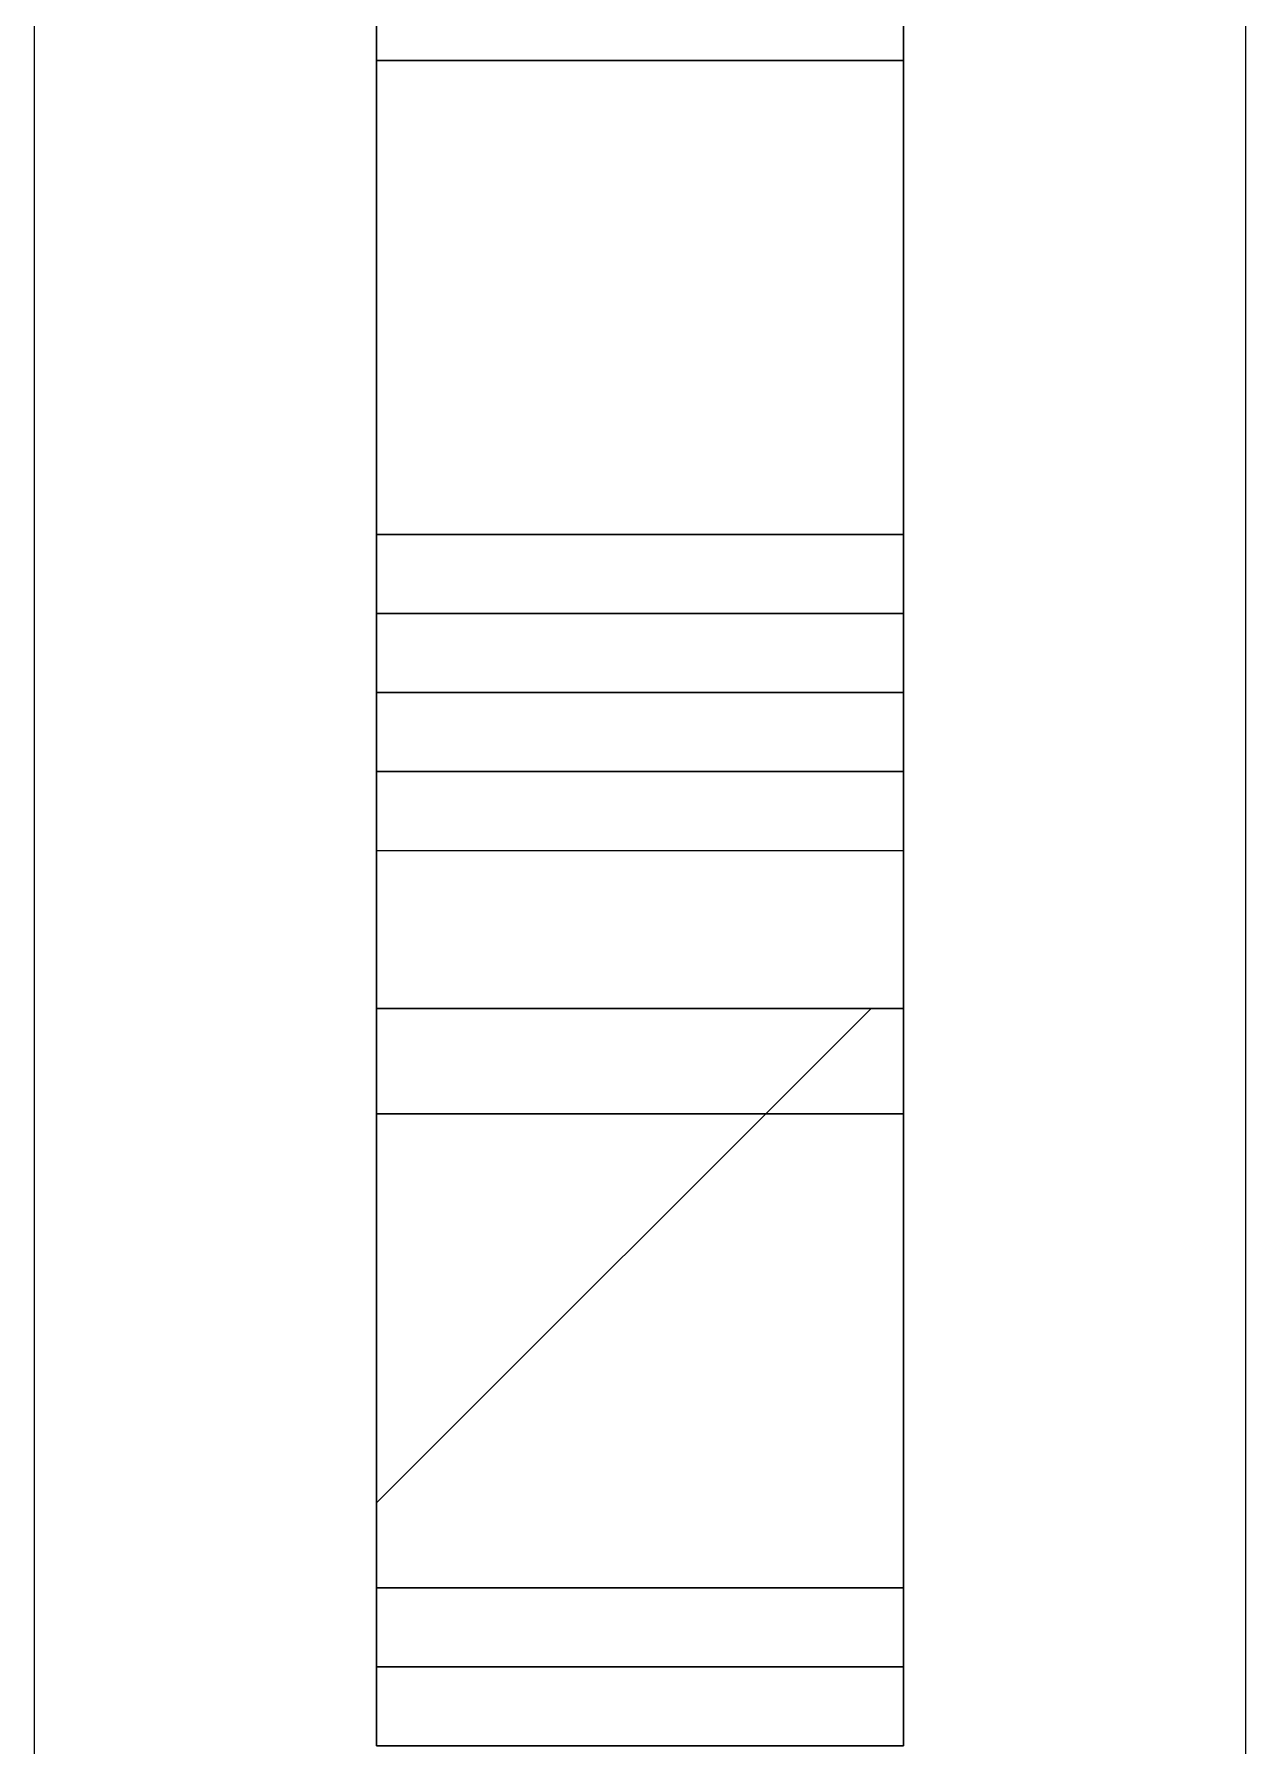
# Model space of a CAD drawing. Header units: inches. Extents: x 22 to 382261, y 22 to 371281.
# Drawn here: x 106708.8 to 106938.8, y 250725.5 to 251050.5 of the extents above; entities that cross this region are included whole.
import ezdxf

# ---------------------------------------------------------------- set-up
doc = ezdxf.new("R2010")
doc.units = ezdxf.units.IN
doc.header["$MEASUREMENT"] = 0
doc.layers.add('A-GLAZ-CURT', color=52, linetype='Continuous', lineweight=9)
doc.layers.add('A-WALL', color=113, linetype='Continuous', lineweight=9)
pattern_1 = [(315, (-2928.2, -27113.8), (440.033, 440.033), []), (315, (-2261.44, -27113.8), (440.033, 440.033), [])]

# ---------------------------------------------------------------- blocks, each defined once
blk = doc.blocks.new('s-wall - s-wall-V116-01-Ground floor DIMENSION PLAN')
at = {"layer": 'A-GLAZ-CURT'}
for p, q in [((-100, 50), (-85, 50)), ((-85, 50), (-100, 50)), ((-100, -50), (-100, 50)), ((-100, 50), (-100, -50)), ((-85, 50), (-70, 50)), ((-70, 50), (-85, 50)), ((-85, 50), (-70, 50)), ((-70, 50), (-85, 50)), ((-85, -50), (-85, 50)), ((-85, 50), (-85, -50)), ((-85, 50), (-70, 50)), ((-70, 50), (-85, 50)), ((-85, -50), (-85, 50)), ((-85, 50), (-85, -50)), ((-70, 50), (20, 50)), ((20, 50), (-70, 50)), ((-70, 50), (20, 50)), ((20, 50), (-70, 50)), ((-70, 50), (20, 50)), ((20, 50), (-70, 50)), ((20, 50), (-70, 50)), ((-70, 50), (20, 50)), ((-70, 50), (20, 50)), ((20, 50), (-70, 50)), ((-70, -50), (-70, 50)), ((-70, 50), (-70, -50)), ((-70, 50), (-70, -50)), ((-70, 50), (-70, -50)), ((20, 50), (40, 50)), ((40, 50), (20, 50)), ((20, 50), (40, 50)), ((40, 50), (20, 50)), ((20, 50), (40, 50)), ((40, 50), (20, 50)), ((20, -50), (20, 50)), ((20, -50), (20, 50)), ((20, 50), (20, -50)), ((20, 50), (20, -50)), ((40, 50), (70, 50)), ((70, 50), (40, 50)), ((40, 50), (70, 50)), ((70, 50), (40, 50)), ((40, 50), (70, 50)), ((70, 50), (40, 50)), ((40, 50), (70, 50)), ((70, 50), (40, 50)), ((40, -50), (40, 50)), ((40, 50), (40, -50)), ((70, 50), (85, 50)), ((85, 50), (70, 50)), ((70, 50), (85, 50)), ((85, 50), (70, 50)), ((70, 50), (85, 50)), ((85, 50), (70, 50)), ((70, 50), (70, -50)), ((70, 50), (70, -50)), ((85, 50), (100, 50)), ((100, 50), (85, 50)), ((85, 50), (85, -50)), ((85, 50), (85, -50)), ((85, 50), (85, -50)), ((85, 50), (85, -50)), ((100, 50), (100, -50)), ((100, 50), (100, -50)), ((-100, -50), (-85, -50)), ((-85, -50), (-100, -50)), ((-85, -50), (-70, -50)), ((-70, -50), (-85, -50)), ((-85, -50), (-70, -50)), ((-70, -50), (-85, -50)), ((-85, -50), (-70, -50)), ((-70, -50), (-85, -50)), ((-70, -50), (20, -50)), ((20, -50), (-70, -50)), ((-70, -50), (20, -50)), ((20, -50), (-70, -50)), ((-70, -50), (20, -50)), ((20, -50), (-70, -50)), ((20, -50), (-70, -50)), ((-70, -50), (20, -50)), ((-70, -50), (20, -50)), ((20, -50), (-70, -50)), ((20, -50), (40, -50)), ((40, -50), (20, -50)), ((20, -50), (40, -50)), ((40, -50), (20, -50)), ((20, -50), (40, -50)), ((40, -50), (20, -50)), ((40, -50), (70, -50)), ((70, -50), (40, -50)), ((40, -50), (70, -50)), ((70, -50), (40, -50)), ((40, -50), (70, -50)), ((70, -50), (40, -50)), ((40, -50), (70, -50)), ((70, -50), (40, -50)), ((70, -50), (85, -50)), ((85, -50), (70, -50)), ((70, -50), (85, -50)), ((85, -50), (70, -50)), ((70, -50), (85, -50)), ((85, -50), (70, -50)), ((85, -50), (100, -50)), ((100, -50), (85, -50))]:
    blk.add_line(p, q, dxfattribs=at)
blk = doc.blocks.new('s-wall - s-wall-V117-01-Ground floor DIMENSION PLAN')
at = {"layer": 'A-GLAZ-CURT'}
for p, q in [((-100, 50), (-85, 50)), ((-85, 50), (-100, 50)), ((-100, -50), (-100, 50)), ((-100, 50), (-100, -50)), ((-85, 50), (-70, 50)), ((-70, 50), (-85, 50)), ((-85, 50), (-70, 50)), ((-70, 50), (-85, 50)), ((-85, -50), (-85, 50)), ((-85, 50), (-85, -50)), ((-85, 50), (-70, 50)), ((-70, 50), (-85, 50)), ((-85, -50), (-85, 50)), ((-85, 50), (-85, -50)), ((-70, 50), (20, 50)), ((20, 50), (-70, 50)), ((-70, 50), (20, 50)), ((20, 50), (-70, 50)), ((-70, 50), (20, 50)), ((20, 50), (-70, 50)), ((20, 50), (-70, 50)), ((-70, 50), (20, 50)), ((-70, 50), (20, 50)), ((20, 50), (-70, 50)), ((-70, -50), (-70, 50)), ((-70, 50), (-70, -50)), ((-70, 50), (-70, -50)), ((-70, 50), (-70, -50)), ((20, 50), (40, 50)), ((40, 50), (20, 50)), ((20, 50), (40, 50)), ((40, 50), (20, 50)), ((20, 50), (40, 50)), ((40, 50), (20, 50)), ((20, -50), (20, 50)), ((20, -50), (20, 50)), ((20, 50), (20, -50)), ((20, 50), (20, -50)), ((40, 50), (70, 50)), ((70, 50), (40, 50)), ((40, 50), (70, 50)), ((70, 50), (40, 50)), ((40, 50), (70, 50)), ((70, 50), (40, 50)), ((40, 50), (70, 50)), ((70, 50), (40, 50)), ((40, -50), (40, 50)), ((40, 50), (40, -50)), ((70, 50), (85, 50)), ((85, 50), (70, 50)), ((70, 50), (85, 50)), ((85, 50), (70, 50)), ((70, 50), (85, 50)), ((85, 50), (70, 50)), ((70, 50), (70, -50)), ((70, 50), (70, -50)), ((85, 50), (100, 50)), ((100, 50), (85, 50)), ((85, 50), (85, -50)), ((85, 50), (85, -50)), ((85, 50), (85, -50)), ((85, 50), (85, -50)), ((100, 50), (100, -50)), ((100, 50), (100, -50)), ((-100, -50), (-85, -50)), ((-85, -50), (-100, -50)), ((-85, -50), (-70, -50)), ((-70, -50), (-85, -50)), ((-85, -50), (-70, -50)), ((-70, -50), (-85, -50)), ((-85, -50), (-70, -50)), ((-70, -50), (-85, -50)), ((-70, -50), (20, -50)), ((20, -50), (-70, -50)), ((-70, -50), (20, -50)), ((20, -50), (-70, -50)), ((-70, -50), (20, -50)), ((20, -50), (-70, -50)), ((20, -50), (-70, -50)), ((-70, -50), (20, -50)), ((-70, -50), (20, -50)), ((20, -50), (-70, -50)), ((20, -50), (40, -50)), ((40, -50), (20, -50)), ((20, -50), (40, -50)), ((40, -50), (20, -50)), ((20, -50), (40, -50)), ((40, -50), (20, -50)), ((40, -50), (70, -50)), ((70, -50), (40, -50)), ((40, -50), (70, -50)), ((70, -50), (40, -50)), ((40, -50), (70, -50)), ((70, -50), (40, -50)), ((40, -50), (70, -50)), ((70, -50), (40, -50)), ((70, -50), (85, -50)), ((85, -50), (70, -50)), ((70, -50), (85, -50)), ((85, -50), (70, -50)), ((70, -50), (85, -50)), ((85, -50), (70, -50)), ((85, -50), (100, -50)), ((100, -50), (85, -50))]:
    blk.add_line(p, q, dxfattribs=at)
blk = doc.blocks.new('s-wall - s-wall-V122-01-Ground floor DIMENSION PLAN')
at = {"layer": 'A-GLAZ-CURT'}
for p, q in [((-100, 50), (-85, 50)), ((-85, 50), (-100, 50)), ((-100, -50), (-100, 50)), ((-100, 50), (-100, -50)), ((-85, 50), (-70, 50)), ((-70, 50), (-85, 50)), ((-85, 50), (-70, 50)), ((-70, 50), (-85, 50)), ((-85, -50), (-85, 50)), ((-85, 50), (-85, -50)), ((-85, 50), (-70, 50)), ((-70, 50), (-85, 50)), ((-85, -50), (-85, 50)), ((-85, 50), (-85, -50)), ((-70, 50), (20, 50)), ((20, 50), (-70, 50)), ((-70, 50), (20, 50)), ((20, 50), (-70, 50)), ((-70, 50), (20, 50)), ((20, 50), (-70, 50)), ((20, 50), (-70, 50)), ((-70, 50), (20, 50)), ((-70, 50), (20, 50)), ((20, 50), (-70, 50)), ((-70, -50), (-70, 50)), ((-70, 50), (-70, -50)), ((-70, 50), (-70, -50)), ((-70, 50), (-70, -50)), ((20, 50), (40, 50)), ((40, 50), (20, 50)), ((20, 50), (40, 50)), ((40, 50), (20, 50)), ((20, 50), (40, 50)), ((40, 50), (20, 50)), ((20, -50), (20, 50)), ((20, -50), (20, 50)), ((20, 50), (20, -50)), ((20, 50), (20, -50)), ((40, 50), (70, 50)), ((70, 50), (40, 50)), ((40, 50), (70, 50)), ((70, 50), (40, 50)), ((40, 50), (70, 50)), ((70, 50), (40, 50)), ((40, 50), (70, 50)), ((70, 50), (40, 50)), ((40, -50), (40, 50)), ((40, 50), (40, -50)), ((70, 50), (85, 50)), ((85, 50), (70, 50)), ((70, 50), (85, 50)), ((85, 50), (70, 50)), ((70, 50), (85, 50)), ((85, 50), (70, 50)), ((70, 50), (70, -50)), ((70, 50), (70, -50)), ((85, 50), (100, 50)), ((100, 50), (85, 50)), ((85, 50), (85, -50)), ((85, 50), (85, -50)), ((85, 50), (85, -50)), ((85, 50), (85, -50)), ((100, 50), (100, -50)), ((100, 50), (100, -50)), ((-100, -50), (-85, -50)), ((-85, -50), (-100, -50)), ((-85, -50), (-70, -50)), ((-70, -50), (-85, -50)), ((-85, -50), (-70, -50)), ((-70, -50), (-85, -50)), ((-85, -50), (-70, -50)), ((-70, -50), (-85, -50)), ((-70, -50), (20, -50)), ((20, -50), (-70, -50)), ((-70, -50), (20, -50)), ((20, -50), (-70, -50)), ((-70, -50), (20, -50)), ((20, -50), (-70, -50)), ((20, -50), (-70, -50)), ((-70, -50), (20, -50)), ((-70, -50), (20, -50)), ((20, -50), (-70, -50)), ((20, -50), (40, -50)), ((40, -50), (20, -50)), ((20, -50), (40, -50)), ((40, -50), (20, -50)), ((20, -50), (40, -50)), ((40, -50), (20, -50)), ((40, -50), (70, -50)), ((70, -50), (40, -50)), ((40, -50), (70, -50)), ((70, -50), (40, -50)), ((40, -50), (70, -50)), ((70, -50), (40, -50)), ((40, -50), (70, -50)), ((70, -50), (40, -50)), ((70, -50), (85, -50)), ((85, -50), (70, -50)), ((70, -50), (85, -50)), ((85, -50), (70, -50)), ((70, -50), (85, -50)), ((85, -50), (70, -50)), ((85, -50), (100, -50)), ((100, -50), (85, -50))]:
    blk.add_line(p, q, dxfattribs=at)
blk = doc.blocks.new('s-wall - s-wall-V123-01-Ground floor DIMENSION PLAN')
at = {"layer": 'A-GLAZ-CURT'}
for p, q in [((-100, 50), (-85, 50)), ((-85, 50), (-100, 50)), ((-100, -50), (-100, 50)), ((-100, 50), (-100, -50)), ((-85, 50), (-70, 50)), ((-70, 50), (-85, 50)), ((-85, 50), (-70, 50)), ((-70, 50), (-85, 50)), ((-85, -50), (-85, 50)), ((-85, 50), (-85, -50)), ((-85, 50), (-70, 50)), ((-70, 50), (-85, 50)), ((-85, -50), (-85, 50)), ((-85, 50), (-85, -50)), ((-70, 50), (20, 50)), ((20, 50), (-70, 50)), ((-70, 50), (20, 50)), ((20, 50), (-70, 50)), ((-70, 50), (20, 50)), ((20, 50), (-70, 50)), ((20, 50), (-70, 50)), ((-70, 50), (20, 50)), ((-70, 50), (20, 50)), ((20, 50), (-70, 50)), ((-70, -50), (-70, 50)), ((-70, 50), (-70, -50)), ((-70, 50), (-70, -50)), ((-70, 50), (-70, -50)), ((20, 50), (40, 50)), ((40, 50), (20, 50)), ((20, 50), (40, 50)), ((40, 50), (20, 50)), ((20, 50), (40, 50)), ((40, 50), (20, 50)), ((20, -50), (20, 50)), ((20, -50), (20, 50)), ((20, 50), (20, -50)), ((20, 50), (20, -50)), ((40, 50), (70, 50)), ((70, 50), (40, 50)), ((40, 50), (70, 50)), ((70, 50), (40, 50)), ((40, 50), (70, 50)), ((70, 50), (40, 50)), ((40, 50), (70, 50)), ((70, 50), (40, 50)), ((40, -50), (40, 50)), ((40, 50), (40, -50)), ((70, 50), (85, 50)), ((85, 50), (70, 50)), ((70, 50), (85, 50)), ((85, 50), (70, 50)), ((70, 50), (85, 50)), ((85, 50), (70, 50)), ((70, 50), (70, -50)), ((70, 50), (70, -50)), ((85, 50), (100, 50)), ((100, 50), (85, 50)), ((85, 50), (85, -50)), ((85, 50), (85, -50)), ((85, 50), (85, -50)), ((85, 50), (85, -50)), ((100, 50), (100, -50)), ((100, 50), (100, -50)), ((-100, -50), (-85, -50)), ((-85, -50), (-100, -50)), ((-85, -50), (-70, -50)), ((-70, -50), (-85, -50)), ((-85, -50), (-70, -50)), ((-70, -50), (-85, -50)), ((-85, -50), (-70, -50)), ((-70, -50), (-85, -50)), ((-70, -50), (20, -50)), ((20, -50), (-70, -50)), ((-70, -50), (20, -50)), ((20, -50), (-70, -50)), ((-70, -50), (20, -50)), ((20, -50), (-70, -50)), ((20, -50), (-70, -50)), ((-70, -50), (20, -50)), ((-70, -50), (20, -50)), ((20, -50), (-70, -50)), ((20, -50), (40, -50)), ((40, -50), (20, -50)), ((20, -50), (40, -50)), ((40, -50), (20, -50)), ((20, -50), (40, -50)), ((40, -50), (20, -50)), ((40, -50), (70, -50)), ((70, -50), (40, -50)), ((40, -50), (70, -50)), ((70, -50), (40, -50)), ((40, -50), (70, -50)), ((70, -50), (40, -50)), ((40, -50), (70, -50)), ((70, -50), (40, -50)), ((70, -50), (85, -50)), ((85, -50), (70, -50)), ((70, -50), (85, -50)), ((85, -50), (70, -50)), ((70, -50), (85, -50)), ((85, -50), (70, -50)), ((85, -50), (100, -50)), ((100, -50), (85, -50))]:
    blk.add_line(p, q, dxfattribs=at)
blk = doc.blocks.new('s-wall - s-wall-V129-01-Ground floor DIMENSION PLAN')
at = {"layer": 'A-GLAZ-CURT'}
for p, q in [((-100, 50), (-85, 50)), ((-85, 50), (-100, 50)), ((-100, -50), (-100, 50)), ((-100, 50), (-100, -50)), ((-85, 50), (-70, 50)), ((-70, 50), (-85, 50)), ((-85, 50), (-70, 50)), ((-70, 50), (-85, 50)), ((-85, -50), (-85, 50)), ((-85, 50), (-85, -50)), ((-85, 50), (-70, 50)), ((-70, 50), (-85, 50)), ((-85, -50), (-85, 50)), ((-85, 50), (-85, -50)), ((-70, 50), (20, 50)), ((20, 50), (-70, 50)), ((-70, 50), (20, 50)), ((20, 50), (-70, 50)), ((-70, 50), (20, 50)), ((20, 50), (-70, 50)), ((20, 50), (-70, 50)), ((-70, 50), (20, 50)), ((-70, 50), (20, 50)), ((20, 50), (-70, 50)), ((-70, -50), (-70, 50)), ((-70, 50), (-70, -50)), ((-70, 50), (-70, -50)), ((-70, 50), (-70, -50)), ((20, 50), (40, 50)), ((40, 50), (20, 50)), ((20, 50), (40, 50)), ((40, 50), (20, 50)), ((20, 50), (40, 50)), ((40, 50), (20, 50)), ((20, -50), (20, 50)), ((20, -50), (20, 50)), ((20, 50), (20, -50)), ((20, 50), (20, -50)), ((40, 50), (70, 50)), ((70, 50), (40, 50)), ((40, 50), (70, 50)), ((70, 50), (40, 50)), ((40, 50), (70, 50)), ((70, 50), (40, 50)), ((40, 50), (70, 50)), ((70, 50), (40, 50)), ((40, -50), (40, 50)), ((40, 50), (40, -50)), ((70, 50), (85, 50)), ((85, 50), (70, 50)), ((70, 50), (85, 50)), ((85, 50), (70, 50)), ((70, 50), (85, 50)), ((85, 50), (70, 50)), ((70, 50), (70, -50)), ((70, 50), (70, -50)), ((85, 50), (100, 50)), ((100, 50), (85, 50)), ((85, 50), (85, -50)), ((85, 50), (85, -50)), ((85, 50), (85, -50)), ((85, 50), (85, -50)), ((100, 50), (100, -50)), ((100, 50), (100, -50)), ((-100, -50), (-85, -50)), ((-85, -50), (-100, -50)), ((-85, -50), (-70, -50)), ((-70, -50), (-85, -50)), ((-85, -50), (-70, -50)), ((-70, -50), (-85, -50)), ((-85, -50), (-70, -50)), ((-70, -50), (-85, -50)), ((-70, -50), (20, -50)), ((20, -50), (-70, -50)), ((-70, -50), (20, -50)), ((20, -50), (-70, -50)), ((-70, -50), (20, -50)), ((20, -50), (-70, -50)), ((20, -50), (-70, -50)), ((-70, -50), (20, -50)), ((-70, -50), (20, -50)), ((20, -50), (-70, -50)), ((20, -50), (40, -50)), ((40, -50), (20, -50)), ((20, -50), (40, -50)), ((40, -50), (20, -50)), ((20, -50), (40, -50)), ((40, -50), (20, -50)), ((40, -50), (70, -50)), ((70, -50), (40, -50)), ((40, -50), (70, -50)), ((70, -50), (40, -50)), ((40, -50), (70, -50)), ((70, -50), (40, -50)), ((40, -50), (70, -50)), ((70, -50), (40, -50)), ((70, -50), (85, -50)), ((85, -50), (70, -50)), ((70, -50), (85, -50)), ((85, -50), (70, -50)), ((70, -50), (85, -50)), ((85, -50), (70, -50)), ((85, -50), (100, -50)), ((100, -50), (85, -50))]:
    blk.add_line(p, q, dxfattribs=at)
blk = doc.blocks.new('s-wall - s-wall-V130-01-Ground floor DIMENSION PLAN')
at = {"layer": 'A-GLAZ-CURT'}
for p, q in [((-100, 50), (-85, 50)), ((-85, 50), (-100, 50)), ((-100, -50), (-100, 50)), ((-100, 50), (-100, -50)), ((-85, 50), (-70, 50)), ((-70, 50), (-85, 50)), ((-85, 50), (-70, 50)), ((-70, 50), (-85, 50)), ((-85, -50), (-85, 50)), ((-85, 50), (-85, -50)), ((-85, 50), (-70, 50)), ((-70, 50), (-85, 50)), ((-85, -50), (-85, 50)), ((-85, 50), (-85, -50)), ((-70, 50), (20, 50)), ((20, 50), (-70, 50)), ((-70, 50), (20, 50)), ((20, 50), (-70, 50)), ((-70, 50), (20, 50)), ((20, 50), (-70, 50)), ((20, 50), (-70, 50)), ((-70, 50), (20, 50)), ((-70, 50), (20, 50)), ((20, 50), (-70, 50)), ((-70, -50), (-70, 50)), ((-70, 50), (-70, -50)), ((-70, 50), (-70, -50)), ((-70, 50), (-70, -50)), ((20, 50), (40, 50)), ((40, 50), (20, 50)), ((20, 50), (40, 50)), ((40, 50), (20, 50)), ((20, 50), (40, 50)), ((40, 50), (20, 50)), ((20, -50), (20, 50)), ((20, -50), (20, 50)), ((20, 50), (20, -50)), ((20, 50), (20, -50)), ((40, 50), (70, 50)), ((70, 50), (40, 50)), ((40, 50), (70, 50)), ((70, 50), (40, 50)), ((40, 50), (70, 50)), ((70, 50), (40, 50)), ((40, 50), (70, 50)), ((70, 50), (40, 50)), ((40, -50), (40, 50)), ((40, 50), (40, -50)), ((70, 50), (85, 50)), ((85, 50), (70, 50)), ((70, 50), (85, 50)), ((85, 50), (70, 50)), ((70, 50), (85, 50)), ((85, 50), (70, 50)), ((70, 50), (70, -50)), ((70, 50), (70, -50)), ((85, 50), (100, 50)), ((100, 50), (85, 50)), ((85, 50), (85, -50)), ((85, 50), (85, -50)), ((85, 50), (85, -50)), ((85, 50), (85, -50)), ((100, 50), (100, -50)), ((100, 50), (100, -50)), ((-100, -50), (-85, -50)), ((-85, -50), (-100, -50)), ((-85, -50), (-70, -50)), ((-70, -50), (-85, -50)), ((-85, -50), (-70, -50)), ((-70, -50), (-85, -50)), ((-85, -50), (-70, -50)), ((-70, -50), (-85, -50)), ((-70, -50), (20, -50)), ((20, -50), (-70, -50)), ((-70, -50), (20, -50)), ((20, -50), (-70, -50)), ((-70, -50), (20, -50)), ((20, -50), (-70, -50)), ((20, -50), (-70, -50)), ((-70, -50), (20, -50)), ((-70, -50), (20, -50)), ((20, -50), (-70, -50)), ((20, -50), (40, -50)), ((40, -50), (20, -50)), ((20, -50), (40, -50)), ((40, -50), (20, -50)), ((20, -50), (40, -50)), ((40, -50), (20, -50)), ((40, -50), (70, -50)), ((70, -50), (40, -50)), ((40, -50), (70, -50)), ((70, -50), (40, -50)), ((40, -50), (70, -50)), ((70, -50), (40, -50)), ((40, -50), (70, -50)), ((70, -50), (40, -50)), ((70, -50), (85, -50)), ((85, -50), (70, -50)), ((70, -50), (85, -50)), ((85, -50), (70, -50)), ((70, -50), (85, -50)), ((85, -50), (70, -50)), ((85, -50), (100, -50)), ((100, -50), (85, -50))]:
    blk.add_line(p, q, dxfattribs=at)
blk = doc.blocks.new('s-wall - s-wall-V136-01-Ground floor DIMENSION PLAN')
at = {"layer": 'A-GLAZ-CURT'}
for p, q in [((-100, 50), (-85, 50)), ((-85, 50), (-100, 50)), ((-100, -50), (-100, 50)), ((-100, 50), (-100, -50)), ((-85, 50), (-70, 50)), ((-70, 50), (-85, 50)), ((-85, 50), (-70, 50)), ((-70, 50), (-85, 50)), ((-85, -50), (-85, 50)), ((-85, 50), (-85, -50)), ((-85, 50), (-70, 50)), ((-70, 50), (-85, 50)), ((-85, -50), (-85, 50)), ((-85, 50), (-85, -50)), ((-70, 50), (20, 50)), ((20, 50), (-70, 50)), ((-70, 50), (20, 50)), ((20, 50), (-70, 50)), ((-70, 50), (20, 50)), ((20, 50), (-70, 50)), ((20, 50), (-70, 50)), ((-70, 50), (20, 50)), ((-70, 50), (20, 50)), ((20, 50), (-70, 50)), ((-70, -50), (-70, 50)), ((-70, 50), (-70, -50)), ((-70, 50), (-70, -50)), ((-70, 50), (-70, -50)), ((20, 50), (40, 50)), ((40, 50), (20, 50)), ((20, 50), (40, 50)), ((40, 50), (20, 50)), ((20, 50), (40, 50)), ((40, 50), (20, 50)), ((20, -50), (20, 50)), ((20, -50), (20, 50)), ((20, 50), (20, -50)), ((20, 50), (20, -50)), ((40, 50), (70, 50)), ((70, 50), (40, 50)), ((40, 50), (70, 50)), ((70, 50), (40, 50)), ((40, 50), (70, 50)), ((70, 50), (40, 50)), ((40, 50), (70, 50)), ((70, 50), (40, 50)), ((40, -50), (40, 50)), ((40, 50), (40, -50)), ((70, 50), (85, 50)), ((85, 50), (70, 50)), ((70, 50), (85, 50)), ((85, 50), (70, 50)), ((70, 50), (85, 50)), ((85, 50), (70, 50)), ((70, 50), (70, -50)), ((70, 50), (70, -50)), ((85, 50), (100, 50)), ((100, 50), (85, 50)), ((85, 50), (85, -50)), ((85, 50), (85, -50)), ((85, 50), (85, -50)), ((85, 50), (85, -50)), ((100, 50), (100, -50)), ((100, 50), (100, -50)), ((-100, -50), (-85, -50)), ((-85, -50), (-100, -50)), ((-85, -50), (-70, -50)), ((-70, -50), (-85, -50)), ((-85, -50), (-70, -50)), ((-70, -50), (-85, -50)), ((-85, -50), (-70, -50)), ((-70, -50), (-85, -50)), ((-70, -50), (20, -50)), ((20, -50), (-70, -50)), ((-70, -50), (20, -50)), ((20, -50), (-70, -50)), ((-70, -50), (20, -50)), ((20, -50), (-70, -50)), ((20, -50), (-70, -50)), ((-70, -50), (20, -50)), ((-70, -50), (20, -50)), ((20, -50), (-70, -50)), ((20, -50), (40, -50)), ((40, -50), (20, -50)), ((20, -50), (40, -50)), ((40, -50), (20, -50)), ((20, -50), (40, -50)), ((40, -50), (20, -50)), ((40, -50), (70, -50)), ((70, -50), (40, -50)), ((40, -50), (70, -50)), ((70, -50), (40, -50)), ((40, -50), (70, -50)), ((70, -50), (40, -50)), ((40, -50), (70, -50)), ((70, -50), (40, -50)), ((70, -50), (85, -50)), ((85, -50), (70, -50)), ((70, -50), (85, -50)), ((85, -50), (70, -50)), ((70, -50), (85, -50)), ((85, -50), (70, -50)), ((85, -50), (100, -50)), ((100, -50), (85, -50))]:
    blk.add_line(p, q, dxfattribs=at)
blk = doc.blocks.new('s-wall - s-wall-V137-01-Ground floor DIMENSION PLAN')
at = {"layer": 'A-GLAZ-CURT'}
for p, q in [((-100, 50), (-85, 50)), ((-85, 50), (-100, 50)), ((-100, -50), (-100, 50)), ((-100, 50), (-100, -50)), ((-85, 50), (-70, 50)), ((-70, 50), (-85, 50)), ((-85, 50), (-70, 50)), ((-70, 50), (-85, 50)), ((-85, -50), (-85, 50)), ((-85, 50), (-85, -50)), ((-85, 50), (-70, 50)), ((-70, 50), (-85, 50)), ((-85, -50), (-85, 50)), ((-85, 50), (-85, -50)), ((-70, 50), (20, 50)), ((20, 50), (-70, 50)), ((-70, 50), (20, 50)), ((20, 50), (-70, 50)), ((-70, 50), (20, 50)), ((20, 50), (-70, 50)), ((20, 50), (-70, 50)), ((-70, 50), (20, 50)), ((-70, 50), (20, 50)), ((20, 50), (-70, 50)), ((-70, -50), (-70, 50)), ((-70, 50), (-70, -50)), ((-70, 50), (-70, -50)), ((-70, 50), (-70, -50)), ((20, 50), (40, 50)), ((40, 50), (20, 50)), ((20, 50), (40, 50)), ((40, 50), (20, 50)), ((20, 50), (40, 50)), ((40, 50), (20, 50)), ((20, -50), (20, 50)), ((20, -50), (20, 50)), ((20, 50), (20, -50)), ((20, 50), (20, -50)), ((40, 50), (70, 50)), ((70, 50), (40, 50)), ((40, 50), (70, 50)), ((70, 50), (40, 50)), ((40, 50), (70, 50)), ((70, 50), (40, 50)), ((40, 50), (70, 50)), ((70, 50), (40, 50)), ((40, -50), (40, 50)), ((40, 50), (40, -50)), ((70, 50), (85, 50)), ((85, 50), (70, 50)), ((70, 50), (85, 50)), ((85, 50), (70, 50)), ((70, 50), (85, 50)), ((85, 50), (70, 50)), ((70, 50), (70, -50)), ((70, 50), (70, -50)), ((85, 50), (100, 50)), ((100, 50), (85, 50)), ((85, 50), (85, -50)), ((85, 50), (85, -50)), ((85, 50), (85, -50)), ((85, 50), (85, -50)), ((100, 50), (100, -50)), ((100, 50), (100, -50)), ((-100, -50), (-85, -50)), ((-85, -50), (-100, -50)), ((-85, -50), (-70, -50)), ((-70, -50), (-85, -50)), ((-85, -50), (-70, -50)), ((-70, -50), (-85, -50)), ((-85, -50), (-70, -50)), ((-70, -50), (-85, -50)), ((-70, -50), (20, -50)), ((20, -50), (-70, -50)), ((-70, -50), (20, -50)), ((20, -50), (-70, -50)), ((-70, -50), (20, -50)), ((20, -50), (-70, -50)), ((20, -50), (-70, -50)), ((-70, -50), (20, -50)), ((-70, -50), (20, -50)), ((20, -50), (-70, -50)), ((20, -50), (40, -50)), ((40, -50), (20, -50)), ((20, -50), (40, -50)), ((40, -50), (20, -50)), ((20, -50), (40, -50)), ((40, -50), (20, -50)), ((40, -50), (70, -50)), ((70, -50), (40, -50)), ((40, -50), (70, -50)), ((70, -50), (40, -50)), ((40, -50), (70, -50)), ((70, -50), (40, -50)), ((40, -50), (70, -50)), ((70, -50), (40, -50)), ((70, -50), (85, -50)), ((85, -50), (70, -50)), ((70, -50), (85, -50)), ((85, -50), (70, -50)), ((70, -50), (85, -50)), ((85, -50), (70, -50)), ((85, -50), (100, -50)), ((100, -50), (85, -50))]:
    blk.add_line(p, q, dxfattribs=at)
blk = doc.blocks.new('s-wall - s-wall-V143-01-Ground floor DIMENSION PLAN')
at = {"layer": 'A-GLAZ-CURT'}
for p, q in [((-100, 50), (-85, 50)), ((-85, 50), (-100, 50)), ((-100, -50), (-100, 50)), ((-100, 50), (-100, -50)), ((-85, 50), (-70, 50)), ((-70, 50), (-85, 50)), ((-85, 50), (-70, 50)), ((-70, 50), (-85, 50)), ((-85, -50), (-85, 50)), ((-85, 50), (-85, -50)), ((-85, 50), (-70, 50)), ((-70, 50), (-85, 50)), ((-85, -50), (-85, 50)), ((-85, 50), (-85, -50)), ((-70, 50), (20, 50)), ((20, 50), (-70, 50)), ((-70, 50), (20, 50)), ((20, 50), (-70, 50)), ((-70, 50), (20, 50)), ((20, 50), (-70, 50)), ((20, 50), (-70, 50)), ((-70, 50), (20, 50)), ((-70, 50), (20, 50)), ((20, 50), (-70, 50)), ((-70, -50), (-70, 50)), ((-70, 50), (-70, -50)), ((-70, 50), (-70, -50)), ((-70, 50), (-70, -50)), ((20, 50), (85, 50)), ((40, 50), (20, 50)), ((20, 50), (40, 50)), ((85, 50), (20, 50)), ((20, 50), (85, 50)), ((40, 50), (20, 50)), ((20, -50), (20, 50)), ((20, -50), (20, 50)), ((20, 50), (20, -50)), ((20, 50), (20, -50)), ((70, 50), (40, 50)), ((40, 50), (70, 50)), ((70, 50), (40, 50)), ((40, 50), (70, 50)), ((70, 50), (40, 50)), ((40, -50), (40, 50)), ((40, 50), (40, -50)), ((85, 50), (70, 50)), ((70, 50), (85, 50)), ((85, 50), (70, 50)), ((70, 50), (70, -50)), ((70, 50), (70, -50)), ((85, 50), (100, 50)), ((100, 50), (85, 50)), ((85, 50), (85, -50)), ((85, 50), (85, -50)), ((85, 50), (85, -50)), ((85, 50), (85, -50)), ((100, 50), (100, -50)), ((100, 50), (100, -50)), ((-100, -50), (-85, -50)), ((-85, -50), (-100, -50)), ((-85, -50), (-70, -50)), ((-70, -50), (-85, -50)), ((-85, -50), (-70, -50)), ((-70, -50), (-85, -50)), ((-85, -50), (-70, -50)), ((-70, -50), (-85, -50)), ((-70, -50), (20, -50)), ((20, -50), (-70, -50)), ((-70, -50), (20, -50)), ((20, -50), (-70, -50)), ((-70, -50), (20, -50)), ((20, -50), (-70, -50)), ((20, -50), (-70, -50)), ((-70, -50), (20, -50)), ((-70, -50), (20, -50)), ((20, -50), (-70, -50)), ((20, -50), (40, -50)), ((85, -50), (20, -50)), ((20, -50), (85, -50)), ((40, -50), (20, -50)), ((20, -50), (40, -50)), ((85, -50), (20, -50)), ((40, -50), (70, -50)), ((70, -50), (40, -50)), ((40, -50), (70, -50)), ((40, -50), (70, -50)), ((70, -50), (40, -50)), ((70, -50), (85, -50)), ((85, -50), (70, -50)), ((70, -50), (85, -50)), ((85, -50), (100, -50)), ((100, -50), (85, -50))]:
    blk.add_line(p, q, dxfattribs=at)
blk = doc.blocks.new('s-wall - s-wall-V144-01-Ground floor DIMENSION PLAN')
at = {"layer": 'A-GLAZ-CURT'}
for p, q in [((-100, 50), (-85, 50)), ((-85, 50), (-100, 50)), ((-100, -50), (-100, 50)), ((-100, 50), (-100, -50)), ((-85, 50), (-70, 50)), ((-70, 50), (-85, 50)), ((-85, 50), (-70, 50)), ((-70, 50), (-85, 50)), ((-85, -50), (-85, 50)), ((-85, 50), (-85, -50)), ((-85, 50), (-70, 50)), ((-70, 50), (-85, 50)), ((-85, -50), (-85, 50)), ((-85, 50), (-85, -50)), ((-70, 50), (20, 50)), ((20, 50), (-70, 50)), ((-70, 50), (20, 50)), ((20, 50), (-70, 50)), ((-70, 50), (20, 50)), ((20, 50), (-70, 50)), ((20, 50), (-70, 50)), ((-70, 50), (20, 50)), ((-70, 50), (20, 50)), ((20, 50), (-70, 50)), ((-70, -50), (-70, 50)), ((-70, 50), (-70, -50)), ((-70, 50), (-70, -50)), ((-70, 50), (-70, -50)), ((20, 50), (85, 50)), ((40, 50), (20, 50)), ((20, 50), (40, 50)), ((85, 50), (20, 50)), ((20, 50), (85, 50)), ((40, 50), (20, 50)), ((20, -50), (20, 50)), ((20, -50), (20, 50)), ((20, 50), (20, -50)), ((20, 50), (20, -50)), ((70, 50), (40, 50)), ((40, 50), (70, 50)), ((70, 50), (40, 50)), ((40, 50), (70, 50)), ((70, 50), (40, 50)), ((40, -50), (40, 50)), ((40, 50), (40, -50)), ((85, 50), (70, 50)), ((70, 50), (85, 50)), ((85, 50), (70, 50)), ((70, 50), (70, -50)), ((70, 50), (70, -50)), ((85, 50), (100, 50)), ((100, 50), (85, 50)), ((85, 50), (85, -50)), ((85, 50), (85, -50)), ((85, 50), (85, -50)), ((85, 50), (85, -50)), ((100, 50), (100, -50)), ((100, 50), (100, -50)), ((-100, -50), (-85, -50)), ((-85, -50), (-100, -50)), ((-85, -50), (-70, -50)), ((-70, -50), (-85, -50)), ((-85, -50), (-70, -50)), ((-70, -50), (-85, -50)), ((-85, -50), (-70, -50)), ((-70, -50), (-85, -50)), ((-70, -50), (20, -50)), ((20, -50), (-70, -50)), ((-70, -50), (20, -50)), ((20, -50), (-70, -50)), ((-70, -50), (20, -50)), ((20, -50), (-70, -50)), ((20, -50), (-70, -50)), ((-70, -50), (20, -50)), ((-70, -50), (20, -50)), ((20, -50), (-70, -50)), ((20, -50), (40, -50)), ((85, -50), (20, -50)), ((20, -50), (85, -50)), ((40, -50), (20, -50)), ((20, -50), (40, -50)), ((85, -50), (20, -50)), ((40, -50), (70, -50)), ((70, -50), (40, -50)), ((40, -50), (70, -50)), ((40, -50), (70, -50)), ((70, -50), (40, -50)), ((70, -50), (85, -50)), ((85, -50), (70, -50)), ((70, -50), (85, -50)), ((85, -50), (100, -50)), ((100, -50), (85, -50))]:
    blk.add_line(p, q, dxfattribs=at)
blk = doc.blocks.new('s-wall - s-wall-V150-01-Ground floor DIMENSION PLAN')
at = {"layer": 'A-GLAZ-CURT'}
for p, q in [((-100, 50), (-85, 50)), ((-85, 50), (-100, 50)), ((-100, -50), (-100, 50)), ((-100, 50), (-100, -50)), ((-85, 50), (-70, 50)), ((-70, 50), (-85, 50)), ((-85, 50), (-70, 50)), ((-70, 50), (-85, 50)), ((-85, -50), (-85, 50)), ((-85, 50), (-85, -50)), ((-85, 50), (-70, 50)), ((-70, 50), (-85, 50)), ((-85, -50), (-85, 50)), ((-85, 50), (-85, -50)), ((-70, 50), (20, 50)), ((20, 50), (-70, 50)), ((-70, 50), (20, 50)), ((20, 50), (-70, 50)), ((-70, 50), (20, 50)), ((20, 50), (-70, 50)), ((20, 50), (-70, 50)), ((-70, 50), (20, 50)), ((-70, 50), (20, 50)), ((20, 50), (-70, 50)), ((-70, -50), (-70, 50)), ((-70, 50), (-70, -50)), ((-70, 50), (-70, -50)), ((-70, 50), (-70, -50)), ((20, 50), (40, 50)), ((85, 50), (20, 50)), ((20, 50), (85, 50)), ((40, 50), (20, 50)), ((20, 50), (40, 50)), ((85, 50), (20, 50)), ((20, -50), (20, 50)), ((20, -50), (20, 50)), ((20, 50), (20, -50)), ((20, 50), (20, -50)), ((40, 50), (70, 50)), ((70, 50), (40, 50)), ((40, 50), (70, 50)), ((40, 50), (70, 50)), ((70, 50), (40, 50)), ((40, -50), (40, 50)), ((40, 50), (40, -50)), ((70, 50), (85, 50)), ((85, 50), (70, 50)), ((70, 50), (85, 50)), ((70, 50), (70, -50)), ((70, 50), (70, -50)), ((85, 50), (100, 50)), ((100, 50), (85, 50)), ((85, 50), (85, -50)), ((85, 50), (85, -50)), ((85, 50), (85, -50)), ((85, 50), (85, -50)), ((100, 50), (100, -50)), ((100, 50), (100, -50)), ((-100, -50), (-85, -50)), ((-85, -50), (-100, -50)), ((-85, -50), (-70, -50)), ((-70, -50), (-85, -50)), ((-85, -50), (-70, -50)), ((-70, -50), (-85, -50)), ((-85, -50), (-70, -50)), ((-70, -50), (-85, -50)), ((-70, -50), (20, -50)), ((20, -50), (-70, -50)), ((-70, -50), (20, -50)), ((20, -50), (-70, -50)), ((-70, -50), (20, -50)), ((20, -50), (-70, -50)), ((20, -50), (-70, -50)), ((-70, -50), (20, -50)), ((-70, -50), (20, -50)), ((20, -50), (-70, -50)), ((20, -50), (85, -50)), ((40, -50), (20, -50)), ((20, -50), (40, -50)), ((85, -50), (20, -50)), ((20, -50), (85, -50)), ((40, -50), (20, -50)), ((70, -50), (40, -50)), ((40, -50), (70, -50)), ((70, -50), (40, -50)), ((40, -50), (70, -50)), ((70, -50), (40, -50)), ((85, -50), (70, -50)), ((70, -50), (85, -50)), ((85, -50), (70, -50)), ((85, -50), (100, -50)), ((100, -50), (85, -50))]:
    blk.add_line(p, q, dxfattribs=at)
blk = doc.blocks.new('s-wall - s-wall-V151-01-Ground floor DIMENSION PLAN')
at = {"layer": 'A-GLAZ-CURT'}
for p, q in [((-100, 50), (-85, 50)), ((-85, 50), (-100, 50)), ((-100, -50), (-100, 50)), ((-100, 50), (-100, -50)), ((-85, 50), (-70, 50)), ((-70, 50), (-85, 50)), ((-85, 50), (-70, 50)), ((-70, 50), (-85, 50)), ((-85, -50), (-85, 50)), ((-85, 50), (-85, -50)), ((-85, 50), (-70, 50)), ((-70, 50), (-85, 50)), ((-85, -50), (-85, 50)), ((-85, 50), (-85, -50)), ((-70, 50), (20, 50)), ((20, 50), (-70, 50)), ((-70, 50), (20, 50)), ((20, 50), (-70, 50)), ((-70, 50), (20, 50)), ((20, 50), (-70, 50)), ((20, 50), (-70, 50)), ((-70, 50), (20, 50)), ((-70, 50), (20, 50)), ((20, 50), (-70, 50)), ((-70, -50), (-70, 50)), ((-70, 50), (-70, -50)), ((-70, 50), (-70, -50)), ((-70, 50), (-70, -50)), ((20, 50), (40, 50)), ((85, 50), (20, 50)), ((20, 50), (85, 50)), ((40, 50), (20, 50)), ((20, 50), (40, 50)), ((85, 50), (20, 50)), ((20, -50), (20, 50)), ((20, -50), (20, 50)), ((20, 50), (20, -50)), ((20, 50), (20, -50)), ((40, 50), (70, 50)), ((70, 50), (40, 50)), ((40, 50), (70, 50)), ((40, 50), (70, 50)), ((70, 50), (40, 50)), ((40, -50), (40, 50)), ((40, 50), (40, -50)), ((70, 50), (85, 50)), ((85, 50), (70, 50)), ((70, 50), (85, 50)), ((70, 50), (70, -50)), ((70, 50), (70, -50)), ((85, 50), (100, 50)), ((100, 50), (85, 50)), ((85, 50), (85, -50)), ((85, 50), (85, -50)), ((85, 50), (85, -50)), ((85, 50), (85, -50)), ((100, 50), (100, -50)), ((100, 50), (100, -50)), ((-100, -50), (-85, -50)), ((-85, -50), (-100, -50)), ((-85, -50), (-70, -50)), ((-70, -50), (-85, -50)), ((-85, -50), (-70, -50)), ((-70, -50), (-85, -50)), ((-85, -50), (-70, -50)), ((-70, -50), (-85, -50)), ((-70, -50), (20, -50)), ((20, -50), (-70, -50)), ((-70, -50), (20, -50)), ((20, -50), (-70, -50)), ((-70, -50), (20, -50)), ((20, -50), (-70, -50)), ((20, -50), (-70, -50)), ((-70, -50), (20, -50)), ((-70, -50), (20, -50)), ((20, -50), (-70, -50)), ((20, -50), (85, -50)), ((40, -50), (20, -50)), ((20, -50), (40, -50)), ((85, -50), (20, -50)), ((20, -50), (85, -50)), ((40, -50), (20, -50)), ((70, -50), (40, -50)), ((40, -50), (70, -50)), ((70, -50), (40, -50)), ((40, -50), (70, -50)), ((70, -50), (40, -50)), ((85, -50), (70, -50)), ((70, -50), (85, -50)), ((85, -50), (70, -50)), ((85, -50), (100, -50)), ((100, -50), (85, -50))]:
    blk.add_line(p, q, dxfattribs=at)
blk = doc.blocks.new('s-wall - s-wall-V157-01-Ground floor DIMENSION PLAN')
at = {"layer": 'A-GLAZ-CURT'}
h = blk.add_hatch(dxfattribs=at)
h.set_pattern_fill('FP_24', color=256, style=0, pattern_type=2)
h.set_pattern_definition(pattern_1)
h.paths.add_polyline_path([(-100, 50), (-100, -50), (-85, -50), (-85, 50)])
h.paths.add_polyline_path([(85, -50), (100, -50), (100, 50), (85, 50), (85, -15.76)])
h = blk.add_hatch(dxfattribs=at)
h.set_pattern_fill('FP_24', color=256, style=0, pattern_type=2)
h.set_pattern_definition(pattern_1)
h.paths.add_polyline_path([(-85, -15.76), (-85, -50), (40, -50), (40, 50), (-85, 50)])
h.paths.add_polyline_path([(70, 50), (70, -50), (85, -50), (85, 50)])
for p, q in [((-85, 50), (-100, 50)), ((-100, 50), (-100, -50)), ((-100, 50), (-100, -50)), ((-85, 50), (-100, 50)), ((-85, -50), (-85, 50)), ((-85, 50), (-85, -50)), ((-70, 50), (-85, 50)), ((-85, 50), (-70, 50)), ((40, 50), (-85, 50)), ((-85, 50), (-85, -50)), ((-85, 50), (-85, -50)), ((-70, 50), (-85, 50)), ((20, 50), (-70, 50)), ((-70, 50), (20, 50)), ((-70, 50), (-70, -50)), ((-70, 50), (-70, -50)), ((20, 50), (-70, 50)), ((20, 50), (-70, 50)), ((-70, 50), (20, 50)), ((40, 50), (20, 50)), ((20, 50), (40, 50)), ((20, -50), (20, 50)), ((20, -50), (20, 50)), ((40, 50), (20, 50)), ((70, 50), (40, 50)), ((40, 50), (70, 50)), ((40, -50), (40, 50)), ((40, 50), (40, -50)), ((70, 50), (40, 50)), ((40, 50), (70, 50)), ((85, 50), (70, 50)), ((70, 50), (85, 50)), ((85, 50), (70, 50)), ((70, 50), (70, -50)), ((70, 50), (70, -50)), ((85, 50), (70, 50)), ((100, 50), (85, 50)), ((85, 50), (85, -50)), ((85, 50), (85, -50)), ((100, 50), (85, 50)), ((85, -50), (85, 50)), ((85, 50), (85, -50)), ((100, -50), (100, 50)), ((100, 50), (100, -50)), ((-100, -50), (-85, -50)), ((-100, -50), (-85, -50)), ((-85, -50), (-70, -50)), ((-70, -50), (-85, -50)), ((-85, -50), (40, -50)), ((-85, -50), (-70, -50)), ((-70, -50), (20, -50)), ((20, -50), (-70, -50)), ((-70, -50), (20, -50)), ((20, -50), (-70, -50)), ((-70, -50), (20, -50)), ((20, -50), (40, -50)), ((40, -50), (20, -50)), ((20, -50), (40, -50)), ((40, -50), (70, -50)), ((70, -50), (40, -50)), ((40, -50), (70, -50)), ((70, -50), (40, -50)), ((70, -50), (85, -50)), ((85, -50), (70, -50)), ((70, -50), (85, -50)), ((70, -50), (85, -50)), ((85, -50), (100, -50)), ((85, -50), (100, -50))]:
    blk.add_line(p, q, dxfattribs=at)
blk = doc.blocks.new('s-wall - s-wall-V158-01-Ground floor DIMENSION PLAN')
at = {"layer": 'A-GLAZ-CURT'}
for p, q in [((-85, 50), (-100, 50)), ((-100, 50), (-100, -50)), ((-100, 50), (-100, -50)), ((-85, 50), (-100, 50)), ((-85, -50), (-85, 50)), ((-85, 50), (-85, -50)), ((-70, 50), (-85, 50)), ((-85, 50), (-70, 50)), ((40, 50), (-85, 50)), ((-85, 50), (-85, -50)), ((-85, 50), (-85, -50)), ((-70, 50), (-85, 50)), ((20, 50), (-70, 50)), ((-70, 50), (20, 50)), ((-70, 50), (-70, -50)), ((-70, 50), (-70, -50)), ((20, 50), (-70, 50)), ((20, 50), (-70, 50)), ((-70, 50), (20, 50)), ((40, 50), (20, 50)), ((20, 50), (40, 50)), ((20, -50), (20, 50)), ((20, -50), (20, 50)), ((40, 50), (20, 50)), ((70, 50), (40, 50)), ((40, 50), (70, 50)), ((40, -50), (40, 50)), ((40, 50), (40, -50)), ((70, 50), (40, 50)), ((40, 50), (70, 50)), ((85, 50), (70, 50)), ((70, 50), (85, 50)), ((85, 50), (70, 50)), ((70, 50), (70, -50)), ((70, 50), (70, -50)), ((85, 50), (70, 50)), ((100, 50), (85, 50)), ((85, 50), (85, -50)), ((85, 50), (85, -50)), ((100, 50), (85, 50)), ((85, -50), (85, 50)), ((85, 50), (85, -50)), ((100, -50), (100, 50)), ((100, 50), (100, -50)), ((-100, -50), (-85, -50)), ((-100, -50), (-85, -50)), ((-85, -50), (-70, -50)), ((-70, -50), (-85, -50)), ((-85, -50), (40, -50)), ((-85, -50), (-70, -50)), ((-70, -50), (20, -50)), ((20, -50), (-70, -50)), ((-70, -50), (20, -50)), ((20, -50), (-70, -50)), ((-70, -50), (20, -50)), ((20, -50), (40, -50)), ((40, -50), (20, -50)), ((20, -50), (40, -50)), ((40, -50), (70, -50)), ((70, -50), (40, -50)), ((40, -50), (70, -50)), ((70, -50), (40, -50)), ((70, -50), (85, -50)), ((85, -50), (70, -50)), ((70, -50), (85, -50)), ((70, -50), (85, -50)), ((85, -50), (100, -50)), ((85, -50), (100, -50))]:
    blk.add_line(p, q, dxfattribs=at)

msp = doc.modelspace()

# ---------------------------------------------------------------- linework, layer by layer
at = {"layer": 'A-WALL'}
for p, q in [((106708.82, 251905.46), (106708.82, 250525.46)), ((106938.82, 250525.46), (106938.82, 251905.46))]:
    msp.add_line(p, q, dxfattribs=at)

# ---------------------------------------------------------------- block references
at = {"layer": 'A-GLAZ-CURT', "rotation": 90}
for name, p in [('s-wall - s-wall-V117-01-Ground floor DIMENSION PLAN', (106823.82, 251025.46)), ('s-wall - s-wall-V123-01-Ground floor DIMENSION PLAN', (106823.82, 251025.46)), ('s-wall - s-wall-V130-01-Ground floor DIMENSION PLAN', (106823.82, 251025.46)), ('s-wall - s-wall-V137-01-Ground floor DIMENSION PLAN', (106823.82, 251025.46)), ('s-wall - s-wall-V144-01-Ground floor DIMENSION PLAN', (106823.82, 251025.46)), ('s-wall - s-wall-V151-01-Ground floor DIMENSION PLAN', (106823.82, 251025.46)), ('s-wall - s-wall-V158-01-Ground floor DIMENSION PLAN', (106823.82, 251025.46)), ('s-wall - s-wall-V116-01-Ground floor DIMENSION PLAN', (106823.82, 250825.46)), ('s-wall - s-wall-V122-01-Ground floor DIMENSION PLAN', (106823.82, 250825.46)), ('s-wall - s-wall-V129-01-Ground floor DIMENSION PLAN', (106823.82, 250825.46)), ('s-wall - s-wall-V136-01-Ground floor DIMENSION PLAN', (106823.82, 250825.46)), ('s-wall - s-wall-V143-01-Ground floor DIMENSION PLAN', (106823.82, 250825.46)), ('s-wall - s-wall-V150-01-Ground floor DIMENSION PLAN', (106823.82, 250825.46)), ('s-wall - s-wall-V157-01-Ground floor DIMENSION PLAN', (106823.82, 250825.46))]:
    msp.add_blockref(name, p, dxfattribs=at)

doc.saveas('drawing.dxf')
